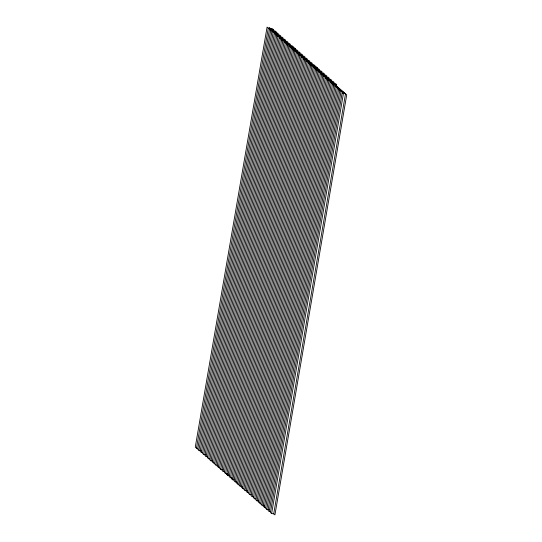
<?xml version="1.0" encoding="UTF-8"?>
<svg xmlns="http://www.w3.org/2000/svg" width="542" height="542" viewBox="0 0 542 542"><rect width="100%" height="100%" fill="white"/><g stroke="black" fill="none" stroke-linecap="round" stroke-linejoin="round"><path stroke-width="0.81" d="M196.489 448.2L268.283 28.157L267.077 27.1L195.276 447.15L196.489 448.2L197.871 448.403M273.378 31.47L273.663 29.803L269.496 29.207L197.701 449.257L198.907 450.314L200.994 450.612M198.907 450.314L270.709 30.264L269.496 29.207M275.803 33.584L276.088 31.917L271.921 31.314L200.12 451.364L201.333 452.421L202.722 452.617M201.333 452.421L273.134 32.371L271.921 31.314M273.134 32.371L277.294 32.967L278.507 34.024L274.347 33.421L202.545 453.471L203.758 454.528L205.838 454.826M203.758 454.528L275.56 34.478L274.347 33.421M275.56 34.478L279.719 35.074L280.932 36.131L276.772 35.535L204.971 455.578L206.184 456.635L207.572 456.831M206.184 456.635L277.985 36.585L276.772 35.535M277.985 36.585L282.145 37.181L283.358 38.238L279.198 37.642L207.396 457.685L208.609 458.742L209.991 458.938M208.609 458.742L280.404 38.692L279.198 37.642M280.404 38.692L284.57 39.295L285.783 40.345L281.616 39.749L209.822 459.799L211.028 460.849L212.417 461.052M211.028 460.849L282.829 40.799L281.616 39.749M282.829 40.799L286.996 41.402L288.208 42.452L284.042 41.856L212.24 461.906L213.453 462.956L214.842 463.159M213.453 462.956L285.255 42.906L284.042 41.856M285.255 42.906L289.414 43.509L290.627 44.559L286.467 43.963L214.666 464.013L215.879 465.063L217.267 465.266M215.879 465.063L287.68 45.02L286.467 43.963M292.768 48.333L293.053 46.666L288.893 46.07L217.091 466.12L218.304 467.177L219.693 467.373M218.304 467.177L290.106 47.127L288.893 46.07M295.194 50.447L295.478 48.78L291.318 48.177L219.517 468.227L220.73 469.284L222.809 469.582M220.73 469.284L292.524 49.234L291.318 48.177M292.524 49.234L296.691 49.83L297.904 50.887L293.737 50.284L221.942 470.334L223.148 471.391L224.537 471.587M223.148 471.391L294.95 51.341L293.737 50.284M294.95 51.341L299.116 51.937L300.329 52.994L296.162 52.398L224.361 472.441L225.574 473.498L227.654 473.796M225.574 473.498L297.375 53.448L296.162 52.398M229.388 475.801L227.999 475.605L226.786 474.548L298.588 54.505L302.748 55.101L301.535 54.044L297.375 53.448M227.999 475.605L299.801 55.555L298.588 54.505M299.801 55.555L303.96 56.158L305.173 57.208L301.013 56.612L229.212 476.662L230.425 477.712L232.504 478.01M230.425 477.712L302.226 57.662L301.013 56.612M234.232 480.022L232.85 479.819L231.637 478.769L303.439 58.719L307.599 59.315L306.386 58.265L302.226 57.662M232.85 479.819L304.645 59.769L303.439 58.719M304.645 59.769L308.811 60.372L310.024 61.422L305.857 60.826L234.056 480.876L235.269 481.926L237.355 482.231M235.269 481.926L307.07 61.883L305.857 60.826M307.07 61.883L311.237 62.479L312.449 63.529L308.283 62.933L236.481 482.983L237.694 484.04L239.083 484.236M237.694 484.04L309.496 63.99L308.283 62.933M314.584 67.31L314.868 65.643L310.708 65.04L238.907 485.09L240.12 486.147L242.199 486.445M240.12 486.147L311.921 66.097L310.708 65.04M317.009 69.417L317.294 67.75L313.134 67.147L241.332 487.197L242.545 488.254L243.934 488.45M242.545 488.254L314.346 68.204L313.134 67.147M314.346 68.204L318.506 68.8L319.719 69.857L315.552 69.261L243.758 489.304L244.97 490.361L247.05 490.659M244.97 490.361L316.765 70.311L315.552 69.261M316.765 70.311L320.932 70.907L322.144 71.964L317.978 71.368L246.176 491.411L247.389 492.468L248.778 492.664M247.389 492.468L319.191 72.418L317.978 71.368M319.191 72.418L323.357 73.021L324.57 74.071L320.403 73.475L248.602 493.525L249.815 494.575L251.203 494.778M249.815 494.575L321.616 74.525L320.403 73.475M321.616 74.525L325.776 75.128L326.989 76.178L322.829 75.582L251.027 495.632L252.24 496.682L253.629 496.885M252.24 496.682L324.041 76.632L322.829 75.582M324.041 76.632L328.201 77.235L329.414 78.285L325.254 77.689L253.453 497.739L254.665 498.789L256.054 498.992M254.665 498.789L326.467 78.746L325.254 77.689M326.467 78.746L330.627 79.342L331.839 80.392L327.673 79.796L255.878 499.846L257.091 500.903L258.473 501.099M257.091 500.903L328.886 80.853L327.673 79.796M328.886 80.853L333.052 81.449L334.265 82.506L330.098 81.903L258.297 501.953L259.51 503.01L260.898 503.206M259.51 503.01L331.311 82.96L330.098 81.903M336.399 86.28L336.684 84.613L332.524 84.01L260.722 504.06L261.935 505.117L264.015 505.415M261.935 505.117L333.737 85.067L332.524 84.01M337.029 86.422L334.949 86.124L263.148 506.167L264.361 507.224L265.749 507.42M264.361 507.224L336.162 87.174L334.949 86.124M339.455 88.529L337.375 88.231L265.573 508.274L266.786 509.331L268.866 509.629M266.786 509.331L338.587 89.281L337.375 88.231M341.88 90.636L339.793 90.338L267.999 510.388L269.211 511.438L270.594 511.641M269.211 511.438L341.006 91.388L339.793 90.338M344.299 92.743L342.219 92.445L270.417 512.495L271.63 513.545L273.717 513.843L274.923 514.9L346.724 94.85L269.157 27.398M342.808 93.36L343.093 91.686L341.006 91.388M271.63 513.545L343.432 93.495L342.219 92.445M273.717 513.843L345.511 93.8L343.432 93.495M268.283 28.157L272.45 28.753L273.663 29.803M270.709 30.264L274.875 30.86L276.088 31.917M287.68 45.02L291.84 45.616L293.053 46.666M290.106 47.127L294.265 47.723L295.478 48.78M309.496 63.99L313.655 64.586L314.868 65.643M311.921 66.097L316.081 66.693L317.294 67.75M331.311 82.96L335.478 83.556L336.684 84.613M333.737 85.067L335.816 85.365M336.162 87.174L338.242 87.472M338.587 89.281L340.667 89.579M226.786 474.548L228.175 474.751M231.637 478.769L233.019 478.965"/></g></svg>
